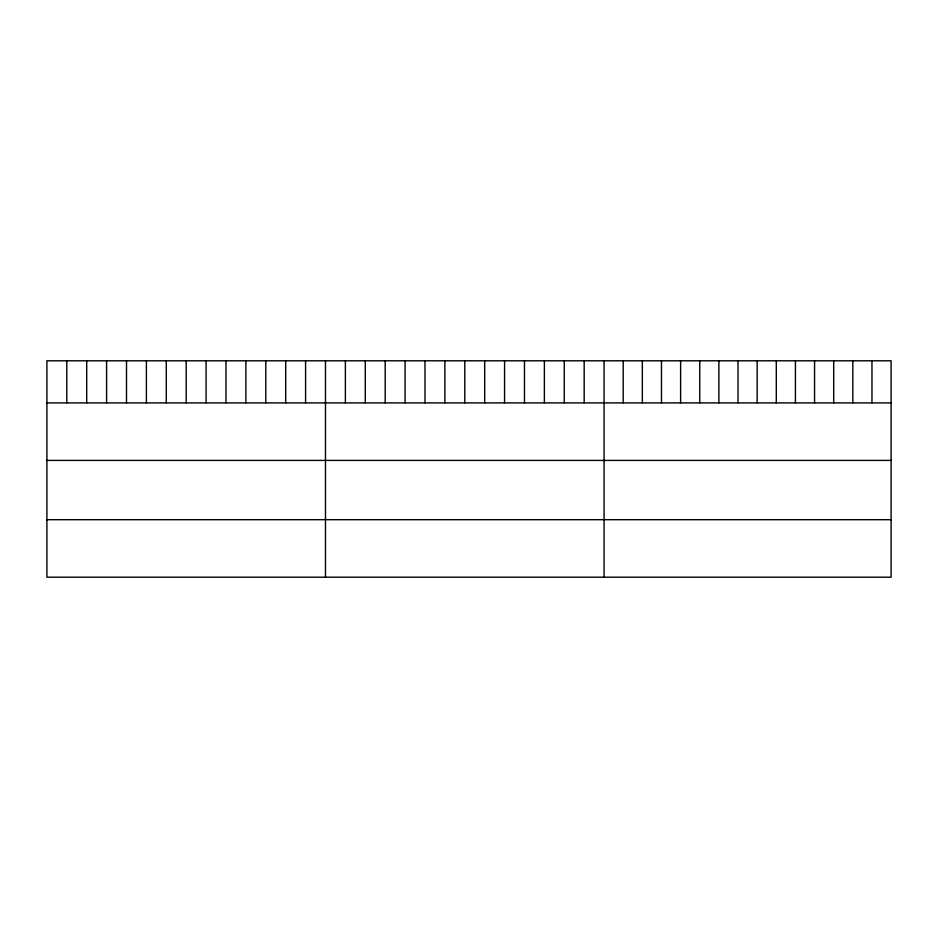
<?xml version="1.0" encoding="UTF-8"?>
<svg xmlns="http://www.w3.org/2000/svg" width="938" height="938" viewBox="0 0 938 938"><rect width="100%" height="100%" fill="white"/><g stroke="black" fill="none" stroke-linecap="round" stroke-linejoin="round"><path stroke-width="1.41" d="M891.1 402.894L891.1 577.21L46.9 577.21L46.9 360.79L891.1 360.79L891.1 402.894L46.9 402.894M46.9 460.417L891.1 460.417M46.9 519.687L891.1 519.687M871.965 360.79L871.965 402.894M852.83 360.79L852.83 402.894M833.694 360.79L833.694 402.894M814.559 360.79L814.559 402.894M795.424 360.79L795.424 402.894M776.289 360.79L776.289 402.894M757.154 360.79L757.154 402.894M738.018 360.79L738.018 402.894M718.883 360.79L718.883 402.894M699.748 360.79L699.748 402.894M680.613 360.79L680.613 402.894M661.478 360.79L661.478 402.894M642.342 360.79L642.342 402.894M623.207 360.79L623.207 402.894M604.072 360.79L604.072 577.21M584.175 360.79L584.175 402.894M564.277 360.79L564.277 402.894M544.38 360.79L544.38 402.894M524.471 360.79L524.471 402.894M504.574 360.79L504.574 402.894M484.676 360.79L484.676 402.894M464.779 360.79L464.779 402.894M444.882 360.79L444.882 402.894M424.984 360.79L424.984 402.894M405.087 360.79L405.087 402.894M385.178 360.79L385.178 402.894M365.281 360.79L365.281 402.894M345.383 360.79L345.383 402.894M325.486 360.79L325.486 577.21M305.589 360.79L305.589 402.894M285.691 360.79L285.691 402.894M265.794 360.79L265.794 402.894M245.885 360.79L245.885 402.894M225.988 360.79L225.988 402.894M206.09 360.79L206.09 402.894M186.193 360.79L186.193 402.894M166.296 360.79L166.296 402.894M146.398 360.79L146.398 402.894M126.501 360.79L126.501 402.894M106.592 360.79L106.592 402.894M86.695 360.79L86.695 402.894M66.797 360.79L66.797 402.894"/></g></svg>
